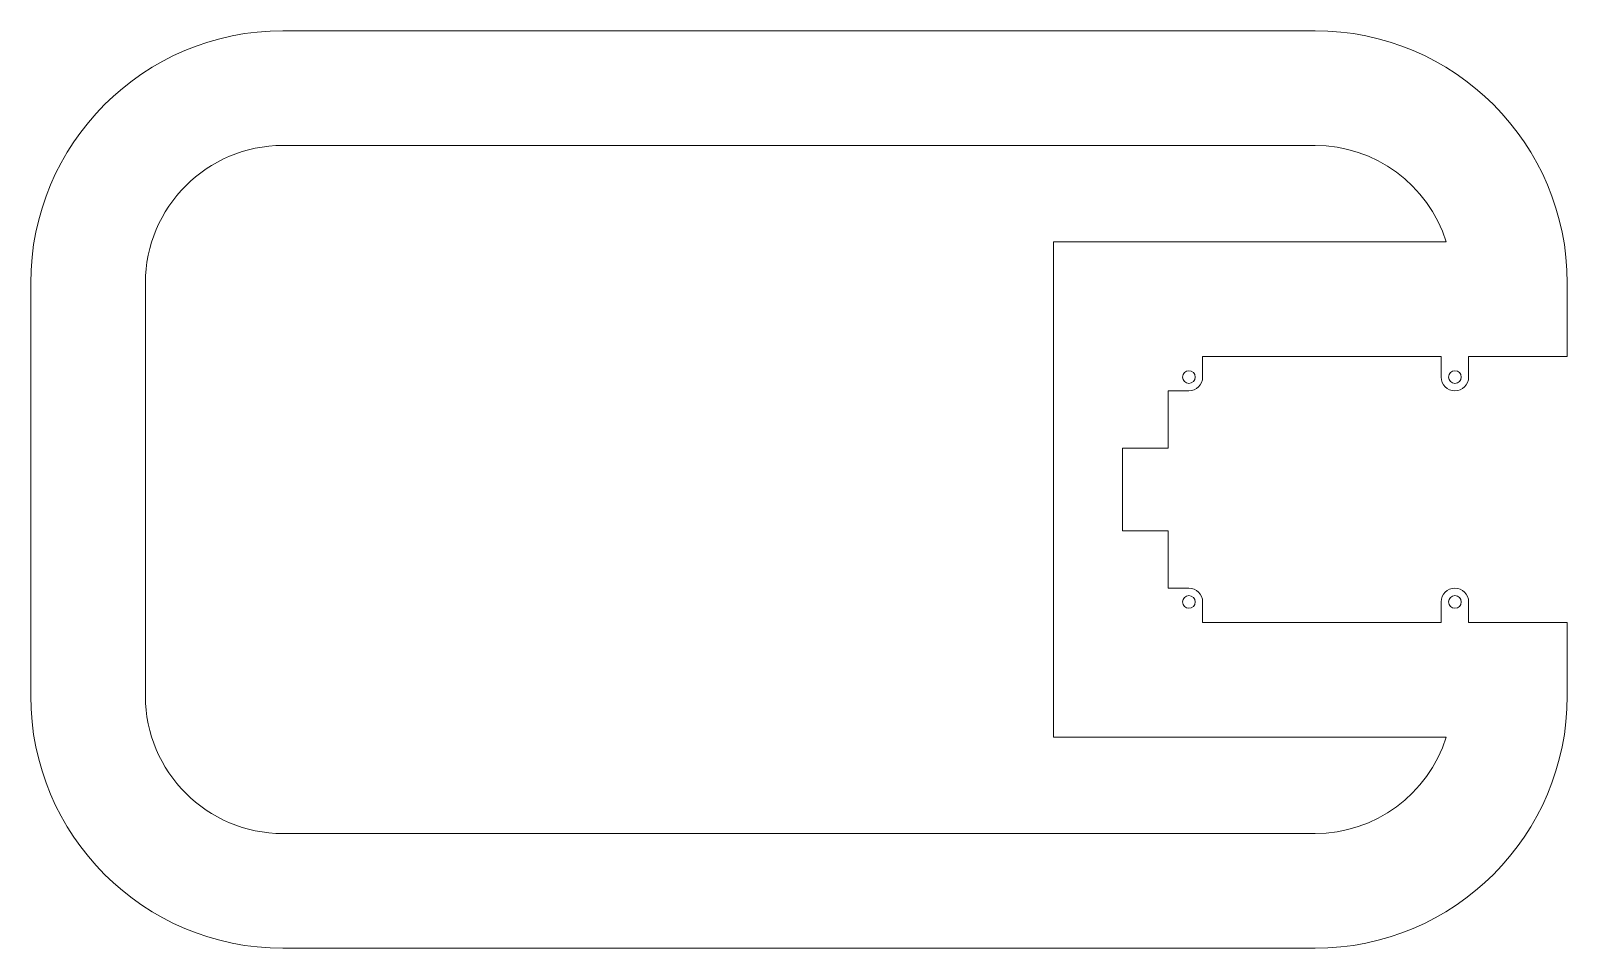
# Model space of a CAD drawing. Header units: millimetres. Extents: x 0 to 335, y 0 to 200.
import ezdxf

# ---------------------------------------------------------------- set-up
doc = ezdxf.new("R2010")
doc.units = ezdxf.units.MM

msp = doc.modelspace()

# ---------------------------------------------------------------- linework, layer by layer
at = {"color": 7, "linetype": 'Continuous', "lineweight": 15}
for p, q in [((280, 200), (55, 200)), ((280, 175), (55, 175)), ((223, 46), (223, 154)), ((223, 154), (308.62, 154)), ((0, 145), (0, 55)), ((25, 145), (25, 55)), ((335, 129), (335, 145)), ((255.5, 129), (307.5, 129)), ((255.5, 124.5), (255.5, 129)), ((307.5, 129), (307.5, 124.5)), ((313.5, 129), (335, 129)), ((313.5, 124.5), (313.5, 129)), ((248, 121.5), (252.5, 121.5)), ((248, 109), (248, 121.5)), ((238, 109), (248, 109)), ((238, 91), (238, 109)), ((248, 91), (238, 91)), ((248, 78.5), (248, 91)), ((252.5, 78.5), (248, 78.5)), ((255.5, 71), (255.5, 75.5)), ((307.5, 75.5), (307.5, 71)), ((313.5, 71), (313.5, 75.5)), ((307.5, 71), (255.5, 71)), ((335, 71), (313.5, 71)), ((335, 55), (335, 71)), ((308.62, 46), (223, 46)), ((55, 25), (280, 25)), ((55, 0), (280, 0))]:
    msp.add_line(p, q, dxfattribs=at)
for centre in [(252.5, 124.5), (310.5, 124.5), (252.5, 75.5), (310.5, 75.5)]:
    msp.add_circle(centre, 1.38, dxfattribs=at)
for centre, radius, start, end in [((55, 145), 55, 90, 180), ((280, 145), 55, 0, 90), ((55, 145), 30, 90, 180), ((280, 145), 30, 17.4576, 90), ((252.5, 124.5), 3, 270, 0), ((310.5, 124.5), 3, 180, 0), ((252.5, 75.5), 3, 0, 90), ((310.5, 75.5), 3, 0, 180), ((55, 55), 55, 180, 270), ((55, 55), 30, 180, 270), ((280, 55), 55, 270, 0), ((280, 55), 30, 270, 342.5424)]:
    msp.add_arc(centre, radius, start, end, dxfattribs=at)

doc.saveas('drawing.dxf')
